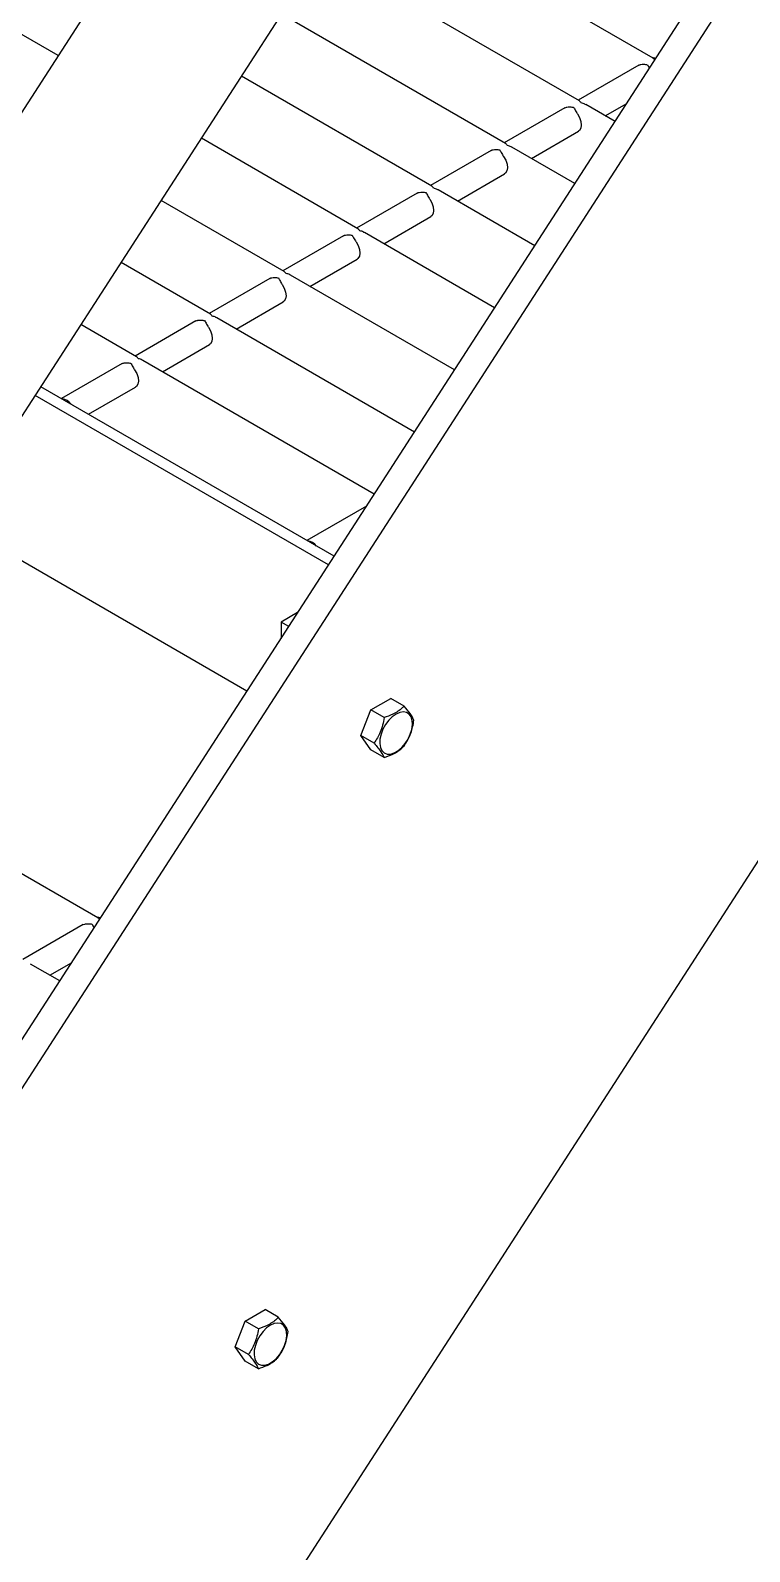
# Model space of a CAD drawing. Header units: millimetres. Extents: x 1293 to 41893, y 1011 to 26911.
# Drawn here: x 36495.5 to 36706, y 9766.8 to 10211.5 of the extents above; entities that cross this region are included whole.
import ezdxf

# ---------------------------------------------------------------- set-up
doc = ezdxf.new("R2010")
doc.units = ezdxf.units.MM
doc.header["$LTSCALE"] = 50
doc.layers.add('PASILLOS', color=2, linetype='Continuous')

msp = doc.modelspace()

# ---------------------------------------------------------------- linework, layer by layer
at = {"layer": 'PASILLOS', "linetype": 'Continuous', "lineweight": 25}
for p, q in [((36957.7569599, 10906.2644023), (36195.805039, 9728.0970102)), ((36197.5345038, 9641.8019924), (36983.1065661, 10856.4920044)), ((37175.4683848, 10690.8903859), (35279.9773712, 7759.9893105)), ((36195.805039, 9456.8689314), (36959.4864247, 10637.7105067)), ((36195.805039, 9442.5665038), (36950.2261867, 10609.0894454)), ((36677.7824664, 10203.3573495), (36607.8131982, 10243.7497483)), ((36503.6723664, 10204.1365558), (36449.5909848, 10235.3570729)), ((36656.1874253, 10190.8907976), (36586.2181571, 10231.2831964)), ((36634.5923842, 10178.4242458), (36569.051697, 10216.2600791)), ((36612.9973431, 10165.9576939), (36557.3103866, 10198.1050896)), ((36673.5386494, 10201.3497666), (36655.804323, 10191.1119579)), ((36673.5386494, 10201.3497666), (36673.8390651, 10201.4771882)), ((36651.9436083, 10188.8832148), (36634.2092819, 10178.645406)), ((36651.9436083, 10188.8832148), (36652.244024, 10189.0106363)), ((36666.620993, 10184.8676272), (36658.0602061, 10189.8096643)), ((36663.7424681, 10186.5293643), (36670.0509279, 10190.1711606)), ((36591.402302, 10153.491142), (36545.5690761, 10179.9501001)), ((36642.147427, 10174.0628124), (36655.9120358, 10182.0089519)), ((36630.3485672, 10176.4166629), (36612.6142408, 10166.1788542)), ((36630.3485672, 10176.4166629), (36630.6489829, 10176.5440845)), ((36654.8796826, 10166.7126377), (36636.465165, 10177.3431124)), ((36620.5523859, 10161.5962605), (36634.3169947, 10169.5424)), ((36569.8072609, 10141.0245902), (36533.8277657, 10161.7951107)), ((36608.7535261, 10163.950111), (36591.0191997, 10153.7123023)), ((36608.7535261, 10163.950111), (36609.0539418, 10164.0775326)), ((36643.1383721, 10148.5576482), (36614.8701239, 10164.8765606)), ((36598.9573448, 10149.1297087), (36612.7219536, 10157.0758482)), ((36587.158485, 10151.4835592), (36569.4241586, 10141.2457504)), ((36587.158485, 10151.4835592), (36587.4589007, 10151.6109807)), ((36631.3970617, 10130.4026587), (36593.2750828, 10152.4100087)), ((36577.3623037, 10136.6631568), (36591.1269125, 10144.6092963)), ((36548.2122198, 10128.5580383), (36522.0864552, 10143.6401212)), ((36619.6557512, 10112.2476693), (36571.6800417, 10139.9434568)), ((36565.5634439, 10139.0170073), (36547.8291175, 10128.7791986)), ((36565.5634439, 10139.0170073), (36565.8638596, 10139.1444289)), ((36555.7672626, 10124.1966049), (36569.5318714, 10132.1427444)), ((36543.9684028, 10126.5504554), (36526.2340764, 10116.3126467)), ((36543.9684028, 10126.5504554), (36544.2688185, 10126.677877)), ((36607.9144408, 10094.0926798), (36550.0850006, 10127.476905)), ((36526.6171787, 10116.0914864), (36510.3451448, 10125.4851317)), ((36534.1722215, 10111.7300531), (36547.9368303, 10119.6761926)), ((36522.3733617, 10114.0839036), (36504.6390353, 10103.8460948)), ((36522.3733617, 10114.0839036), (36522.6737774, 10114.2113251)), ((36596.1731303, 10075.9376903), (36528.4899595, 10115.0103531)), ((36582.779619, 10055.2279869), (36496.9516335, 10104.7754283)), ((36584.4318199, 10057.7827008), (36498.6038343, 10107.3301422)), ((36512.5771804, 10099.2635012), (36526.3417892, 10107.2096407)), ((36593.9055977, 10072.4315202), (36576.4810843, 10062.3725627)), ((36558.915363, 10018.327905), (36473.0873774, 10067.8753463)), ((36584.4192294, 10057.7899691), (36584.4468222, 10057.8058981)), ((36573.7132752, 10041.288123), (36568.8823217, 10038.4992729)), ((36568.8823217, 10038.4992729), (36568.8823217, 10033.7393049)), ((36571.1309213, 10037.201184), (36568.8823217, 10038.4992729)), ((36595.1517304, 10012.8379031), (36600.9845778, 10016.2051343)), ((36604.8732745, 10013.9602375), (36600.9845778, 10016.2051343)), ((36592.2353066, 10005.3211241), (36595.1517304, 10012.8379031)), ((36599.040427, 10010.5930063), (36595.1517304, 10012.8379031)), ((36596.1240033, 10003.0762273), (36592.2353066, 10005.3211241)), ((36595.1517304, 10001.1715763), (36592.2353066, 10005.3211241)), ((36599.040427, 9998.9266794), (36595.1517304, 10001.1715763)), ((36515.2799002, 9952.0879199), (36445.3106321, 9992.4803186)), ((36511.0360833, 9950.080337), (36493.3017568, 9939.8425283)), ((36511.0360833, 9950.080337), (36511.336499, 9950.2077586)), ((36504.1184269, 9933.5981976), (36495.5576399, 9938.5402347)), ((36501.239902, 9935.2599347), (36507.5483618, 9938.901731)), ((36558.3727499, 9834.1471546), (36564.2055974, 9837.5143858)), ((36568.0942941, 9835.269489), (36564.2055974, 9837.5143858)), ((36555.4563262, 9826.6303756), (36558.3727499, 9834.1471546)), ((36562.2614466, 9831.9022578), (36558.3727499, 9834.1471546)), ((36559.3450229, 9824.3854788), (36555.4563262, 9826.6303756)), ((36558.3727499, 9822.4808278), (36555.4563262, 9826.6303756)), ((36562.2614466, 9820.235931), (36558.3727499, 9822.4808278))]:
    msp.add_line(p, q, dxfattribs=at)
at = {"layer": 'PASILLOS', "linetype": 'Continuous', "lineweight": 25, "flags": 128}
for points in [[(36655.6116201, 10187.0665645), (36656.2199032, 10185.992701), (36656.606502, 10184.8659699), (36656.7340257, 10183.795346), (36656.5901405, 10182.8843773), (36656.1887625, 10182.2211702), (36655.9120358, 10182.0089519)], [(36634.016579, 10174.6000126), (36634.6248621, 10173.5261491), (36635.011461, 10172.3994181), (36635.1389846, 10171.3287942), (36634.9950994, 10170.4178254), (36634.5937214, 10169.7546184), (36634.3169947, 10169.5424)], [(36612.4215379, 10162.1334608), (36613.029821, 10161.0595972), (36613.4164199, 10159.9328662), (36613.5439435, 10158.8622423), (36613.4000583, 10157.9512735), (36612.9986803, 10157.2880665), (36612.7219536, 10157.0758482)], [(36590.8264968, 10149.6669089), (36591.4347799, 10148.5930454), (36591.8213788, 10147.4663143), (36591.9489024, 10146.3956904), (36591.8050172, 10145.4847217), (36591.4036392, 10144.8215146), (36591.1269125, 10144.6092963)], [(36569.2314557, 10137.200357), (36569.8397388, 10136.1264935), (36570.2263377, 10134.9997625), (36570.3538613, 10133.9291386), (36570.2099761, 10133.0181698), (36569.8085981, 10132.3549628), (36569.5318714, 10132.1427444)], [(36547.6364146, 10124.7338052), (36548.2446977, 10123.6599416), (36548.6312966, 10122.5332106), (36548.7588202, 10121.4625867), (36548.614935, 10120.5516179), (36548.213557, 10119.8884109), (36547.9368303, 10119.6761926)], [(36526.0413735, 10112.2672533), (36526.6496566, 10111.1933898), (36527.0362555, 10110.0666587), (36527.1637791, 10108.9960348), (36527.0198939, 10108.0850661), (36526.6185159, 10107.421859), (36526.3417892, 10107.2096407)], [(36602.5582821, 10011.6288885), (36601.4533697, 10010.8419034), (36600.4080235, 10009.7990795), (36599.4785982, 10008.5566355), (36598.7151994, 10007.181552), (36598.1589823, 10005.7479602), (36597.8399326, 10004.3331452), (36597.7752503, 10003.0133802), (36597.9684224, 10001.859814), (36598.4090352, 10000.9346357), (36599.0733348, 10000.2877218), (36599.9255089, 9999.9539478), (36600.9196165, 9999.9513073), (36602.002065, 10000.2799428), (36603.1144993, 10000.9221375), (36604.1969478, 10001.8432704), (36605.1910554, 10002.993683), (36606.0432295, 10004.3113564), (36606.7075291, 10005.7252543), (36607.1481419, 10007.1591532), (36607.341314, 10008.5357513), (36607.2766317, 10009.7808357), (36606.957582, 10010.8272837), (36606.4013648, 10011.6186809), (36605.6379661, 10012.1123629), (36604.7085408, 10012.2817153), (36603.6631945, 10012.1176082), (36602.5582821, 10011.6288885)], [(36565.7793017, 9832.9381401), (36564.6743893, 9832.151155), (36563.629043, 9831.108331), (36562.6996177, 9829.865887), (36561.936219, 9828.4908036), (36561.3800019, 9827.0572117), (36561.0609521, 9825.6423967), (36560.9962698, 9824.3226317), (36561.189442, 9823.1690655), (36561.6300547, 9822.2438872), (36562.2943544, 9821.5969734), (36563.1465285, 9821.2631993), (36564.1406361, 9821.2605588), (36565.2230846, 9821.5891944), (36566.3355189, 9822.231389), (36567.4179673, 9823.1525219), (36568.4120749, 9824.3029345), (36569.264249, 9825.6206079), (36569.9285487, 9827.0345058), (36570.3691614, 9828.4684048), (36570.5623336, 9829.8450028), (36570.4976513, 9831.0900872), (36570.1786016, 9832.1365352), (36569.6223844, 9832.9279324), (36568.8589857, 9833.4216145), (36567.9295604, 9833.5909668), (36566.8842141, 9833.4268597), (36565.7793017, 9832.9381401)]]:
    msp.add_lwpolyline(points, dxfattribs=at)
at = {"layer": 'PASILLOS', "linetype": 'Continuous', "lineweight": 25}
for centre, radius, start, end in [((36677.6054504, 10201.2446037), 2.2342213, 65.602777555, 90.84595808), ((36504.4787844, 10100.1247788), 3.6366978, 35.264662608, 84.740713925), ((36576.3208334, 10058.6512468), 3.6366978, 35.264662608, 84.740713925), ((36515.1028843, 9949.975174), 2.2342213, 65.60277755, 90.845958085)]:
    msp.add_arc(centre, radius, start, end, dxfattribs=at)
for points, knots in [([(36678.3291932, 10202.7733414), (36678.3276949, 10202.7756046), (36678.153345, 10203.0389655), (36677.9643287, 10203.1901981), (36677.7769366, 10203.3401312)], [0, 0, 0, 0, 0.0085933525, 1, 1, 1, 1]), ([(36673.8390651, 10201.4771882), (36673.9356877, 10201.5014253), (36674.2525632, 10201.5809112), (36675.0267039, 10201.636447), (36675.7167417, 10201.5580194), (36676.0802057, 10201.4781556), (36676.0841291, 10201.4772935)], [0, 0, 0, 0, 0.1723614537, 0.5652622384, 0.9953071929, 1, 1, 1, 1]), ([(36676.0841291, 10201.4772935), (36676.0856281, 10201.4750253), (36676.2732689, 10201.191098), (36676.4433079, 10200.846346), (36676.6802922, 10200.4252772), (36676.681336, 10200.4234225)], [0, 0, 0, 0, 0.0079537704, 0.9956303189, 1, 1, 1, 1]), ([(36652.244024, 10189.0106363), (36652.3406466, 10189.0348734), (36652.6575221, 10189.1143594), (36653.4316628, 10189.1698951), (36654.1217007, 10189.0914676), (36654.4851646, 10189.0116037), (36654.489088, 10189.0107417)], [0, 0, 0, 0, 0.1723614537, 0.5652622384, 0.9953071929, 1, 1, 1, 1]), ([(36654.489088, 10189.0107417), (36654.4905866, 10189.0084738), (36654.6781723, 10188.7245888), (36654.9573858, 10188.1967156), (36655.3459028, 10187.471028), (36655.5458073, 10187.1667418), (36655.6116201, 10187.0665645)], [0, 0, 0, 0, 0.0046971273, 0.5879730075, 0.8643521995, 1, 1, 1, 1]), ([(36656.7341521, 10190.3067895), (36656.7326538, 10190.3090527), (36656.5583039, 10190.5724136), (36656.3692876, 10190.7236462), (36656.1818955, 10190.8735793)], [0, 0, 0, 0, 0.0085933525, 1, 1, 1, 1]), ([(36658.0427596, 10189.7845481), (36657.9662353, 10189.838762), (36657.5774118, 10190.1142249), (36657.1014642, 10190.2253872), (36656.7380747, 10190.3059202), (36656.7341521, 10190.3067895)], [0, 0, 0, 0, 0.1951000566, 0.9913114514, 1, 1, 1, 1]), ([(36630.6489829, 10176.5440845), (36630.7456055, 10176.5683216), (36631.062481, 10176.6478075), (36631.8366217, 10176.7033432), (36632.5266596, 10176.6249157), (36632.8901235, 10176.5450519), (36632.8940469, 10176.5441898)], [0, 0, 0, 0, 0.1723614537, 0.5652622384, 0.9953071929, 1, 1, 1, 1]), ([(36632.8940469, 10176.5441898), (36632.8955455, 10176.5419219), (36633.0831312, 10176.2580369), (36633.3623447, 10175.7301637), (36633.7508617, 10175.0044761), (36633.9507662, 10174.7001899), (36634.016579, 10174.6000126)], [0, 0, 0, 0, 0.0046971273, 0.5879730075, 0.8643521995, 1, 1, 1, 1]), ([(36635.139111, 10177.8402377), (36635.1376127, 10177.8425008), (36634.9632628, 10178.1058617), (36634.7742465, 10178.2570944), (36634.5868545, 10178.4070274)], [0, 0, 0, 0, 0.0085933525, 1, 1, 1, 1]), ([(36636.4477185, 10177.3179962), (36636.3711942, 10177.3722101), (36635.9823707, 10177.6476731), (36635.5064231, 10177.7588353), (36635.1430336, 10177.8393683), (36635.139111, 10177.8402377)], [0, 0, 0, 0, 0.1951000566, 0.9913114514, 1, 1, 1, 1]), ([(36609.0539418, 10164.0775326), (36609.1505644, 10164.1017697), (36609.4674399, 10164.1812556), (36610.2415806, 10164.2367914), (36610.9316185, 10164.1583638), (36611.2950824, 10164.0785), (36611.2990058, 10164.0776379)], [0, 0, 0, 0, 0.1723614537, 0.5652622384, 0.9953071929, 1, 1, 1, 1]), ([(36611.2990058, 10164.0776379), (36611.3005044, 10164.0753701), (36611.4880901, 10163.791485), (36611.7673036, 10163.2636118), (36612.1558206, 10162.5379243), (36612.3557251, 10162.2336381), (36612.4215379, 10162.1334608)], [0, 0, 0, 0, 0.0046971273, 0.5879730075, 0.8643521995, 1, 1, 1, 1]), ([(36613.5440699, 10165.3736858), (36613.5425716, 10165.3759489), (36613.3682217, 10165.6393099), (36613.1792054, 10165.7905425), (36612.9918134, 10165.9404756)], [0, 0, 0, 0, 0.0085933525, 1, 1, 1, 1]), ([(36614.8526774, 10164.8514444), (36614.7761531, 10164.9056582), (36614.3873296, 10165.1811212), (36613.911382, 10165.2922835), (36613.5479925, 10165.3728165), (36613.5440699, 10165.3736858)], [0, 0, 0, 0, 0.1951000566, 0.9913114514, 1, 1, 1, 1]), ([(36591.9490288, 10152.9071339), (36591.9475305, 10152.9093971), (36591.7731806, 10153.172758), (36591.5841643, 10153.3239906), (36591.3967723, 10153.4739237)], [0, 0, 0, 0, 0.0085933525, 1, 1, 1, 1]), ([(36593.2576363, 10152.3848925), (36593.181112, 10152.4391064), (36592.7922885, 10152.7145693), (36592.3163409, 10152.8257316), (36591.9529514, 10152.9062646), (36591.9490288, 10152.9071339)], [0, 0, 0, 0, 0.1951000566, 0.9913114514, 1, 1, 1, 1]), ([(36587.4589007, 10151.6109807), (36587.5555233, 10151.6352178), (36587.8723988, 10151.7147038), (36588.6465395, 10151.7702395), (36589.3365774, 10151.691812), (36589.7000413, 10151.6119481), (36589.7039647, 10151.6110861)], [0, 0, 0, 0, 0.1723614537, 0.5652622384, 0.9953071929, 1, 1, 1, 1]), ([(36589.7039647, 10151.6110861), (36589.7054633, 10151.6088182), (36589.893049, 10151.3249332), (36590.1722625, 10150.79706), (36590.5607795, 10150.0713724), (36590.760684, 10149.7670862), (36590.8264968, 10149.6669089)], [0, 0, 0, 0, 0.0046971273, 0.5879730075, 0.8643521995, 1, 1, 1, 1]), ([(36570.3539877, 10140.4405821), (36570.3524894, 10140.4428452), (36570.1781395, 10140.7062061), (36569.9891232, 10140.8574388), (36569.8017312, 10141.0073718)], [0, 0, 0, 0, 0.0085933525, 1, 1, 1, 1]), ([(36571.6625952, 10139.9183406), (36571.5860709, 10139.9725545), (36571.1972474, 10140.2480175), (36570.7212998, 10140.3591797), (36570.3579103, 10140.4397127), (36570.3539877, 10140.4405821)], [0, 0, 0, 0, 0.1951000566, 0.9913114514, 1, 1, 1, 1]), ([(36565.8638596, 10139.1444289), (36565.9604822, 10139.1686659), (36566.2773577, 10139.2481519), (36567.0514984, 10139.3036876), (36567.7415363, 10139.2252601), (36568.1050002, 10139.1453963), (36568.1089237, 10139.1445342)], [0, 0, 0, 0, 0.1723614537, 0.5652622384, 0.9953071929, 1, 1, 1, 1]), ([(36568.1089237, 10139.1445342), (36568.1104222, 10139.1422663), (36568.2980079, 10138.8583813), (36568.5772214, 10138.3305081), (36568.9657384, 10137.6048205), (36569.1656429, 10137.3005343), (36569.2314557, 10137.200357)], [0, 0, 0, 0, 0.0046971273, 0.5879730075, 0.8643521995, 1, 1, 1, 1]), ([(36544.2688185, 10126.677877), (36544.3654411, 10126.7021141), (36544.6823166, 10126.7816), (36545.4564573, 10126.8371358), (36546.1464952, 10126.7587082), (36546.5099591, 10126.6788444), (36546.5138826, 10126.6779823)], [0, 0, 0, 0, 0.1723614537, 0.5652622384, 0.9953071929, 1, 1, 1, 1]), ([(36546.5138826, 10126.6779823), (36546.5153811, 10126.6757144), (36546.7029668, 10126.3918294), (36546.9821803, 10125.8639562), (36547.3706973, 10125.1382687), (36547.5706019, 10124.8339825), (36547.6364146, 10124.7338052)], [0, 0, 0, 0, 0.0046971273, 0.5879730075, 0.8643521995, 1, 1, 1, 1]), ([(36548.7589466, 10127.9740302), (36548.7574483, 10127.9762933), (36548.5830984, 10128.2396543), (36548.3940821, 10128.3908869), (36548.2066901, 10128.54082)], [0, 0, 0, 0, 0.0085933525, 1, 1, 1, 1]), ([(36550.0675541, 10127.4517888), (36549.9910298, 10127.5060026), (36549.6022063, 10127.7814656), (36549.1262587, 10127.8926279), (36548.7628692, 10127.9731609), (36548.7589466, 10127.9740302)], [0, 0, 0, 0, 0.1951000566, 0.9913114514, 1, 1, 1, 1]), ([(36522.6737774, 10114.2113251), (36522.7704, 10114.2355622), (36523.0872755, 10114.3150482), (36523.8614162, 10114.3705839), (36524.5514541, 10114.2921564), (36524.914918, 10114.2122925), (36524.9188415, 10114.2114304)], [0, 0, 0, 0, 0.1723614537, 0.5652622384, 0.9953071929, 1, 1, 1, 1]), ([(36524.9188415, 10114.2114304), (36524.92034, 10114.2091626), (36525.1079257, 10113.9252776), (36525.3871392, 10113.3974044), (36525.7756562, 10112.6717168), (36525.9755608, 10112.3674306), (36526.0413735, 10112.2672533)], [0, 0, 0, 0, 0.0046971273, 0.5879730075, 0.8643521995, 1, 1, 1, 1]), ([(36527.1639055, 10115.5074783), (36527.1624072, 10115.5097415), (36526.9880573, 10115.7731024), (36526.799041, 10115.924335), (36526.611649, 10116.0742681)], [0, 0, 0, 0, 0.0085933525, 1, 1, 1, 1]), ([(36528.472513, 10114.9852369), (36528.3959887, 10115.0394508), (36528.0071652, 10115.3149137), (36527.5312176, 10115.426076), (36527.1678281, 10115.506609), (36527.1639055, 10115.5074783)], [0, 0, 0, 0, 0.1951000566, 0.9913114514, 1, 1, 1, 1]), ([(36599.040427, 10010.5930063), (36598.9167581, 10009.8663469), (36598.6667386, 10008.397271), (36597.819236, 10005.7552774), (36596.7804243, 10004.113598), (36596.1240033, 10003.0762273)], [0, 0, 0, 0, 0.2648633469, 0.5354700776, 1, 1, 1, 1]), ([(36604.8732745, 10013.9602375), (36604.691101, 10013.7763632), (36604.163432, 10013.2437678), (36603.1164466, 10012.4118453), (36601.3936176, 10011.4151068), (36599.9109066, 10010.8971133), (36599.040427, 10010.5930063)], [0, 0, 0, 0, 0.1315464599, 0.3810267709, 0.6366091688, 1, 1, 1, 1]), ([(36607.7896982, 10009.8106896), (36607.6660293, 10010.0959797), (36607.4160098, 10010.6727463), (36606.5685071, 10012.0012503), (36605.5296955, 10013.2016866), (36604.8732745, 10013.9602375)], [0, 0, 0, 0, 0.2648633469, 0.5354700776, 1, 1, 1, 1]), ([(36604.8732745, 10002.2939106), (36605.2555529, 10002.8712779), (36606.0283992, 10004.0385323), (36607.1660378, 10006.513034), (36607.548207, 10008.5337851), (36607.7896982, 10009.8106896)], [0, 0, 0, 0, 0.2648633469, 0.5354700776, 1, 1, 1, 1]), ([(36596.1240033, 10003.0762273), (36596.5062817, 10002.6416451), (36597.2791281, 10001.7630571), (36598.4167667, 10000.2670611), (36598.7989359, 9999.4456965), (36599.040427, 9998.9266794)], [0, 0, 0, 0, 0.2648633469, 0.5354700776, 1, 1, 1, 1]), ([(36599.040427, 9998.9266794), (36599.9109215, 9999.2307802), (36601.3783073, 9999.7434005), (36603.1047017, 10000.7374094), (36604.1545608, 10001.5684916), (36604.6911032, 10002.1100397), (36604.8732745, 10002.2939106)], [0, 0, 0, 0, 0.36338935629, 0.61256267501, 0.86845407398, 1, 1, 1, 1]), ([(36511.336499, 9950.2077586), (36511.4331216, 9950.2319957), (36511.749997, 9950.3114816), (36512.5241377, 9950.3670174), (36513.2141756, 9950.2885898), (36513.5776396, 9950.208726), (36513.581563, 9950.2078639)], [0, 0, 0, 0, 0.17236145373, 0.56526223844, 0.99530719289, 1, 1, 1, 1]), ([(36513.581563, 9950.2078639), (36513.583062, 9950.2055957), (36513.7707028, 9949.9216684), (36513.9407418, 9949.5769164), (36514.177726, 9949.1558476), (36514.1787699, 9949.1539929)], [0, 0, 0, 0, 0.0079537704, 0.9956303189, 1, 1, 1, 1]), ([(36515.826627, 9951.5039118), (36515.8251288, 9951.5061749), (36515.6507788, 9951.7695359), (36515.4617625, 9951.9207685), (36515.2743705, 9952.0707016)], [0, 0, 0, 0, 0.0085933525, 1, 1, 1, 1]), ([(36568.0942941, 9835.269489), (36567.9121205, 9835.0856147), (36567.3844515, 9834.5530193), (36566.3374661, 9833.7210968), (36564.6146372, 9832.7243583), (36563.1319262, 9832.2063648), (36562.2614466, 9831.9022578)], [0, 0, 0, 0, 0.1315464599, 0.3810267709, 0.6366091688, 1, 1, 1, 1]), ([(36571.0107178, 9831.1199411), (36570.8870489, 9831.4052313), (36570.6370294, 9831.9819978), (36569.7895267, 9833.3105018), (36568.750715, 9834.5109381), (36568.0942941, 9835.269489)], [0, 0, 0, 0, 0.2648633469, 0.5354700776, 1, 1, 1, 1]), ([(36562.2614466, 9831.9022578), (36562.1377777, 9831.1755984), (36561.8877582, 9829.7065225), (36561.0402555, 9827.0645289), (36560.0014438, 9825.4228495), (36559.3450229, 9824.3854788)], [0, 0, 0, 0, 0.2648633469, 0.5354700776, 1, 1, 1, 1]), ([(36568.0942941, 9823.6031621), (36568.4765725, 9824.1805294), (36569.2494188, 9825.3477838), (36570.3870574, 9827.8222855), (36570.7692266, 9829.8430366), (36571.0107178, 9831.1199411)], [0, 0, 0, 0, 0.2648633469, 0.5354700776, 1, 1, 1, 1]), ([(36559.3450229, 9824.3854788), (36559.7273013, 9823.9508966), (36560.5001476, 9823.0723086), (36561.6377862, 9821.5763127), (36562.0199554, 9820.754948), (36562.2614466, 9820.235931)], [0, 0, 0, 0, 0.2648633469, 0.5354700776, 1, 1, 1, 1]), ([(36562.2614466, 9820.235931), (36563.131941, 9820.5400317), (36564.5993268, 9821.0526521), (36566.3257213, 9822.0466609), (36567.3755804, 9822.8777431), (36567.9121228, 9823.4192912), (36568.0942941, 9823.6031621)], [0, 0, 0, 0, 0.3633893563, 0.612562675, 0.868454074, 1, 1, 1, 1])]:
    msp.add_open_spline(points, degree=3, knots=knots, dxfattribs=at)

doc.saveas('drawing.dxf')
